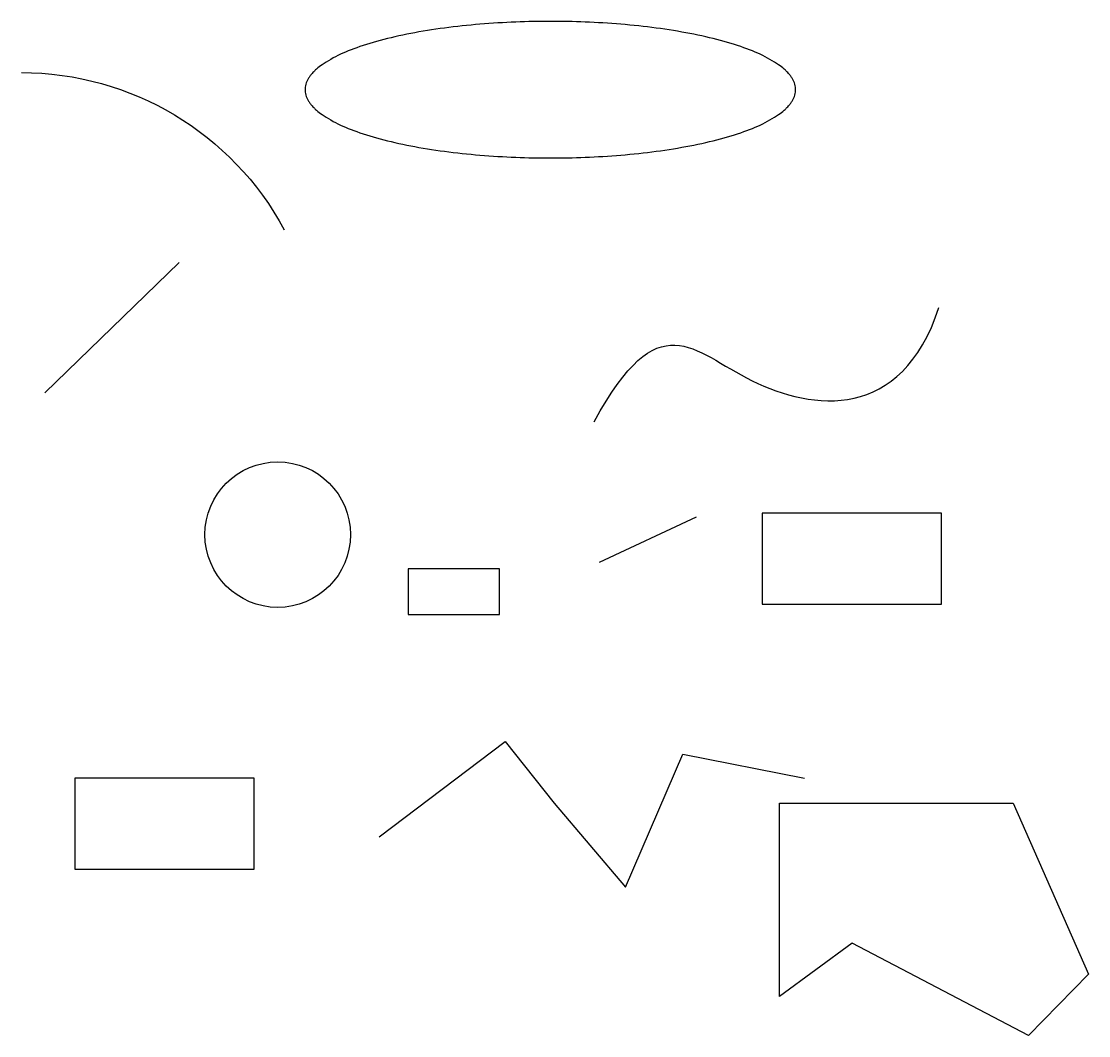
# Model space of a CAD drawing. Header units: millimetres. Extents: x -42 to 75, y -46 to 65.
import ezdxf

# ---------------------------------------------------------------- set-up
doc = ezdxf.new("R2010")
doc.units = ezdxf.units.MM
doc.layers.add('Default', color=18, linetype='Continuous', true_color=0x000000)

msp = doc.modelspace()

# ---------------------------------------------------------------- linework, layer by layer
at = {"layer": 'Default'}
for p, q in [((-39.83, 24.28), (-25.1, 38.54)), ((38.79, 11.1), (38.79, 1.11)), ((58.44, 11.1), (38.79, 11.1)), ((58.44, 1.11), (58.44, 11.1)), ((38.79, 1.11), (58.44, 1.11))]:
    msp.add_line(p, q, dxfattribs=at)
for points in [[(20.95, 5.71), (31.57, 10.7)], [(-3.2, -24.35), (10.61, -13.92), (15.97, -20.67), (23.79, -29.87), (30.08, -15.3), (43.42, -17.91)]]:
    msp.add_lwpolyline(points, dxfattribs=at)
for points in [[(0, 0), (10, 0), (10, 5), (0, 5)], [(-36.54, -27.91), (-16.89, -27.91), (-16.89, -17.93), (-36.54, -17.93)], [(40.66, -41.83), (40.66, -20.67), (66.27, -20.67), (74.55, -39.38), (67.96, -46.12), (48.64, -36)]]:
    msp.add_lwpolyline(points, close=True, dxfattribs=at)
msp.add_circle((-14.31, 8.74), 7.97, dxfattribs=at)
at = {"layer": 'Default', "extrusion": (0, 0, -1)}
msp.add_arc((42.4, 26.62), 32.72, 90, 151.6992, dxfattribs=at)
at = {"layer": 'Default'}
msp.add_rational_spline([(42.44, 57.47), (42.44, 49.99), (15.57, 49.99), (-11.31, 49.99), (-11.31, 57.47), (-11.31, 64.95), (15.57, 64.95), (42.44, 64.95), (42.44, 57.47)], [1, 0.707106781187, 1, 0.707106781187, 1, 0.707106781187, 1, 0.707106781187, 1], degree=2, knots=[0, 0, 0, 1.570796, 1.570796, 3.141593, 3.141593, 4.712389, 4.712389, 6.283185, 6.283185, 6.283185], dxfattribs=at)
msp.add_open_spline([(20.38, 21.11), (27.54, 34.21), (34.54, 23.54), (54.04, 21.11), (58.15, 33.6)], degree=3, dxfattribs=at)

doc.saveas('drawing.dxf')
